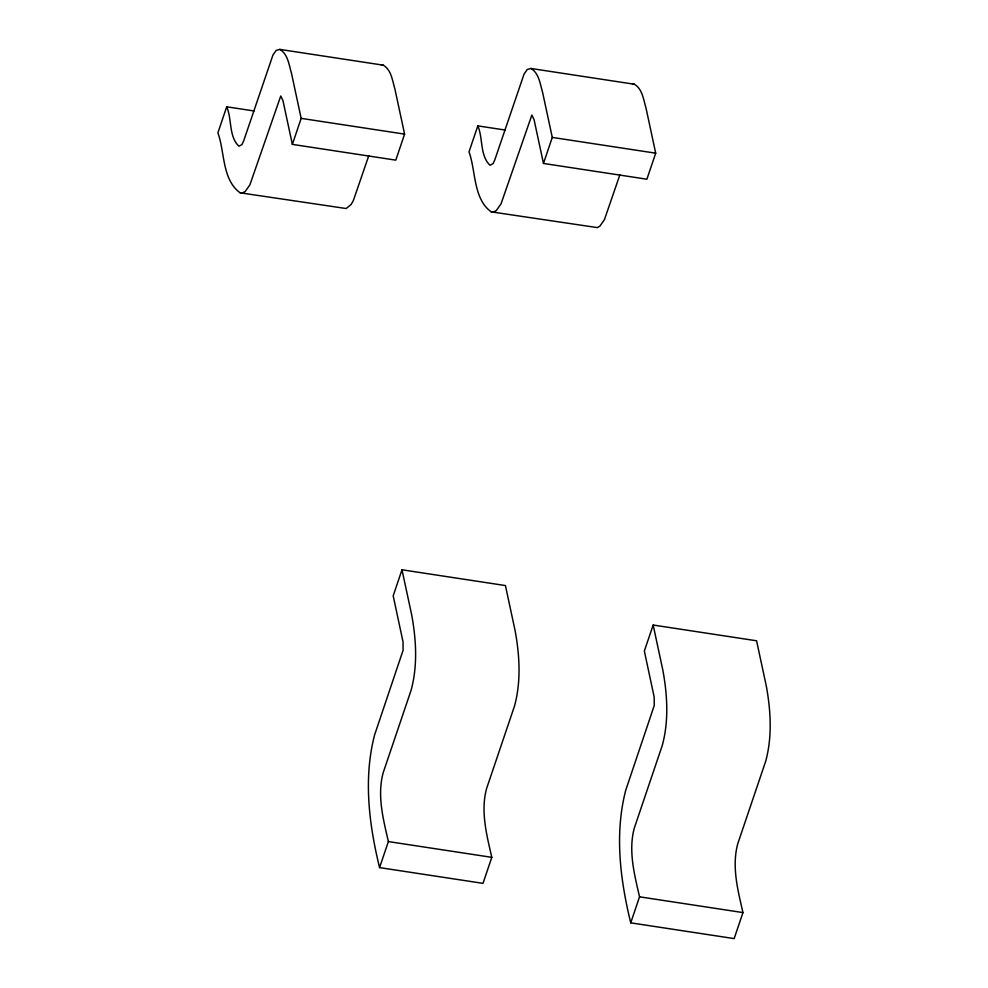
<?xml version="1.0" encoding="UTF-8"?>
<svg xmlns="http://www.w3.org/2000/svg" width="988" height="988" viewBox="0 0 988 988"><rect width="100%" height="100%" fill="white"/><g stroke="black" fill="none" stroke-linecap="round" stroke-linejoin="round"><path stroke-width="1.48" d="M254.089 110.977L226.709 106.803L217.903 132.837C224.832 151.707 221.967 179.767 240.146 192.808L346.183 208.53L351.111 204.491L353.346 200.576L368.771 155.746M279.789 49.4L383.221 65.159C391.396 69.802 392.434 80.831 394.916 89.043L404.598 134.121L395.793 160.142L292.362 144.384L301.167 118.362L291.485 73.285C289.002 65.072 287.965 54.044 279.789 49.4L276.208 50.376L272.96 54.995L243.641 140.975L241.937 144.581L238.923 146.212C228.623 136.665 232.032 118.745 226.709 106.803M505.189 130.046L477.809 125.871L469.004 151.893C475.944 170.776 473.079 198.823 491.258 211.864L597.283 227.598L599.815 226.227L604.446 219.632L619.884 174.802M401.993 569.792L393.187 595.826L403.018 641.817L403.092 650.265L374.6 734.936C363.226 778.408 369.055 824.535 379.565 867.6L482.996 883.358L491.802 857.337C486.714 835.095 480.39 811.222 486.615 788.473L514.501 706.074C521.207 681.559 519.651 655.402 515.106 630.628L505.424 585.563L401.993 569.792L411.675 614.869C416.232 639.631 417.776 665.801 411.082 690.303L383.183 772.715C376.959 795.451 383.282 819.336 388.383 841.578L379.565 867.6M530.902 68.468L634.321 84.227C642.496 88.871 643.534 99.899 646.029 108.112L655.699 153.177L646.893 179.211L543.474 163.44L552.28 137.418L542.597 92.341C540.115 84.141 539.077 73.112 530.902 68.468L527.308 69.444L524.072 74.051L494.753 160.031L493.037 163.65L490.036 165.28C479.736 155.733 483.132 137.814 477.809 125.871M653.167 625.034L644.349 651.055L654.18 697.059L654.254 705.506L625.762 790.165C614.388 833.65 620.217 879.777 630.727 922.841L734.158 938.6L742.964 912.579C737.875 890.336 731.552 866.451 737.777 843.715L765.675 761.303C772.369 736.789 770.813 710.631 766.268 685.87L756.586 640.792L653.167 625.034L662.837 670.111C667.394 694.873 668.95 721.03 662.244 745.545L634.345 827.956C628.121 850.693 634.444 874.578 639.545 896.82L630.727 922.841M381.393 65.183L383.221 65.159M632.505 84.252L634.321 84.227M240.146 192.808L242.752 192.771L245.271 191.4L249.915 184.805L280.753 95.997L282.951 100.566L292.362 144.384M491.258 211.864L493.864 211.827L496.384 210.469L501.027 203.874L531.865 115.065L534.063 119.634L543.474 163.44M552.28 137.418L655.699 153.177M301.167 118.362L404.598 134.121M388.383 841.578L491.802 857.337M639.545 896.82L742.964 912.579"/></g></svg>
